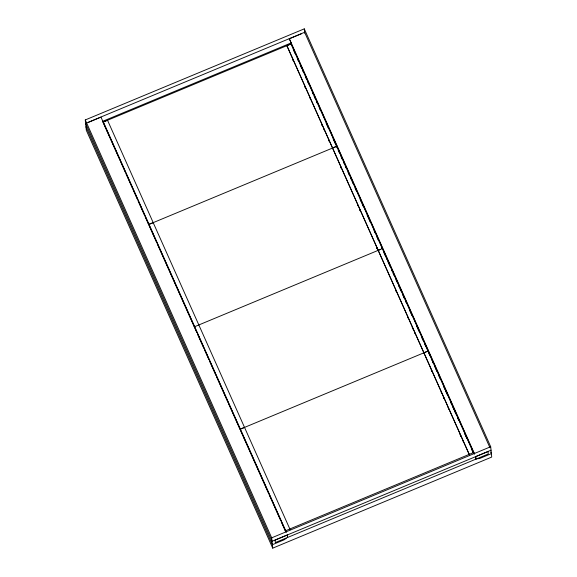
<?xml version="1.0" encoding="UTF-8"?>
<svg xmlns="http://www.w3.org/2000/svg" width="577" height="577" viewBox="0 0 577 577"><rect width="100%" height="100%" fill="white"/><g stroke="black" fill="none" stroke-linecap="round" stroke-linejoin="round"><path stroke-width="0.87" d="M386.179 257.017L387.246 259.491L386.893 258.922M85.273 119.937L304.274 28.85L490.695 446.728L491.727 457.063L272.726 548.15L86.305 130.272L85.273 119.937L271.695 537.822L272.726 548.15M86.413 123.052L304.62 32.29L489.938 447.702M88.67 122.259L99.879 117.6M289.582 38.695L301.598 33.697M102.821 121.257L291.161 42.922L289.293 38.746M103.153 121.999L107.502 120.189L290.202 529.801M469.563 455.188L286.87 45.67L291.212 43.773L291.291 44.631L291.161 42.922M291.032 43.939L103.348 121.999L286.041 531.525M148.83 224.374L153.186 222.657M332.547 148.051L336.881 146.154L336.968 147.012M149.025 224.381L336.708 146.32L337.509 148.642M378.216 250.432L380.539 249.372M194.499 326.755L382.558 248.536L382.638 249.394M240.176 429.137L244.533 427.42M240.371 429.144L428.055 351.083L428.257 351.415L427.24 348.905M285.514 530.782L473.854 452.44L474.474 453.839M271.695 537.822L490.695 446.728M491.041 450.175L475.708 456.551L475.975 459.184M287.375 534.958L475.715 456.623M287.454 535.752L287.101 535.139L275.085 540.137L275.33 542.568L488.257 453.998L488.019 451.575L476.003 456.573L475.794 457.41M287.555 536.725L287.346 537.569M475.895 458.39L476.249 458.996M431.899 359.363L432.916 361.873L432.425 361M295.669 54.411C296.499 55.471 294.349 50.726 295.013 52.896M336.679 146.334C337.444 147.402 335.663 143.132 335.929 144.538M341.346 156.793C342.103 157.846 340.322 153.576 340.596 155.004M382.226 248.463L382.58 249.033L381.541 246.704M427.903 350.845L428.105 351.768M107.026 130.698L107.567 131.909M148.044 222.65L148.577 223.854M152.703 233.079L153.237 234.284M193.713 325.031L194.254 326.236M198.373 335.461L198.914 336.665M239.39 427.406L239.924 428.617M244.042 437.842L244.583 439.047M285.06 529.787L285.601 530.991M490.652 451.971L491.38 453.616L479.804 458.434L477.532 458.816A1.861 0.512 -24 0 1 477.518 458.542M474.611 454.077L289.286 38.673L289.373 39.532M291.212 43.65L473.594 452.476M290.938 43.802L473.364 452.642M293.296 49.543L294.753 52.817M297.314 58.551L298.41 61.011M300.235 65.1L301.699 68.382M302.795 70.834L303.524 72.478M305.348 76.568L306.445 79.027M307.909 82.302L308.637 83.939M312.294 92.132L313.39 94.592M314.119 96.229L315.583 99.504M316.311 101.141L317.408 103.6M319.24 107.697L320.336 110.149M326.178 123.254L328.371 128.173M333.124 138.819L335.316 143.731M338.237 150.287L339.334 152.739M341.158 156.836L342.255 159.295M343.719 162.57L344.447 164.207M345.176 165.844L346.272 168.304M348.104 172.4L349.561 175.675M350.657 178.134L351.393 179.772M352.121 181.409L353.218 183.861M355.043 187.958L356.507 191.239M360.156 199.426L361.252 201.885M361.988 203.522L363.445 206.797M367.102 214.99L368.198 217.442M368.927 219.087L370.391 222.361M374.047 230.548L375.144 233.007M376.969 237.104L378.425 240.378M383.907 252.661L385.371 255.943M387.932 261.677L390.124 266.588M391.581 269.863L392.317 271.5M393.045 273.137L394.141 275.597M395.966 279.694L397.063 282.153M398.527 285.427L399.255 287.065M399.984 288.702L401.08 291.161M402.912 295.251L404.369 298.533M405.465 300.985L406.201 302.629M409.85 310.815L412.043 315.727M416.796 326.38L418.989 331.292M421.91 337.848L423.006 340.3M424.831 344.397L425.927 346.856M428.855 353.405L429.952 355.865M432.505 361.599L433.233 363.236M434.33 365.695L435.065 367.333M435.794 368.97L436.89 371.422M438.715 375.519L440.179 378.793M443.836 386.987L444.932 389.446M445.66 391.083L447.125 394.358M450.774 402.551L451.87 405.004M452.599 406.641L454.063 409.922M454.791 411.56L455.888 414.012M457.72 418.109L458.816 420.568M464.658 433.673L466.851 438.585M471.604 449.231L473.061 452.512M423.965 352.915L378.296 250.533M332.54 147.964L286.863 45.583M332.626 148.159L378.209 250.346M424.052 353.11L469.555 455.102M293.52 61.097L292.784 59.46L293.527 61.184M304.844 86.485L305.572 88.122M309.597 97.131L310.325 98.775M321.649 124.163L322.384 125.8M328.594 139.728L329.323 141.365M340.654 166.753L341.382 168.39M357.459 204.431L358.187 206.068M359.651 209.343L360.38 210.98M376.456 247.021L377.192 248.658M395.461 289.611L396.19 291.248M412.267 327.282L412.995 328.926M431.264 369.871L432 371.516M441.131 391.992L441.867 393.629M443.324 396.904L444.059 398.541M448.077 407.55L448.805 409.187M460.136 434.582L460.864 436.219M304.851 86.572L305.586 88.209M321.663 124.25L322.392 125.887M323.856 129.161L324.584 130.799M328.601 139.814L329.337 141.452M340.661 166.84L341.389 168.477M359.659 209.429L360.394 211.067M376.471 247.107L377.199 248.745M395.469 289.697L396.197 291.335M407.528 316.723L408.256 318.36M412.274 327.375L413.009 329.013M414.466 332.287L415.202 333.924M431.279 369.965L432.007 371.602M443.331 396.99L444.066 398.628M460.143 434.669L460.872 436.306M462.336 439.58L463.064 441.217M286.271 532.484L100.953 117.081M102.865 121.985L120.117 160.644M120.853 162.296L125.252 172.162M125.988 173.807L132.227 187.792M132.962 189.436L137.362 199.31M138.098 200.955L144.337 214.94M145.072 216.584L156.446 242.08M157.182 243.732L196.815 332.568M197.543 334.213L203.782 348.198M204.518 349.842L208.924 359.716M209.653 361.361L215.892 375.346M216.627 376.99L228.002 402.494M228.737 404.138L240.119 429.634M240.847 431.279L268.37 492.974M269.106 494.619L280.48 520.122M281.215 521.767L285.254 530.818M85.62 123.384L272.041 541.262L287.368 534.886L287.635 537.519M85.959 126.825L272.38 544.71L283.956 539.892L286.127 538.428A1.861 0.512 -24 0 0 286.091 538.161M336.42 145.779L336.146 145.13M295.41 53.863L295.135 53.207M473.63 452.786L472.866 451.257L473.299 452.599M386.612 258.301L386.265 257.378M381.952 247.836L381.7 247.194M340.942 155.92L340.69 155.278M432.151 360.351L431.877 359.543M427.492 349.886L427.276 349.301M428.314 351.775L428.228 350.917L423.893 352.814M382.378 248.701L382.428 249.394M304.274 28.85L304.706 33.156"/></g></svg>
